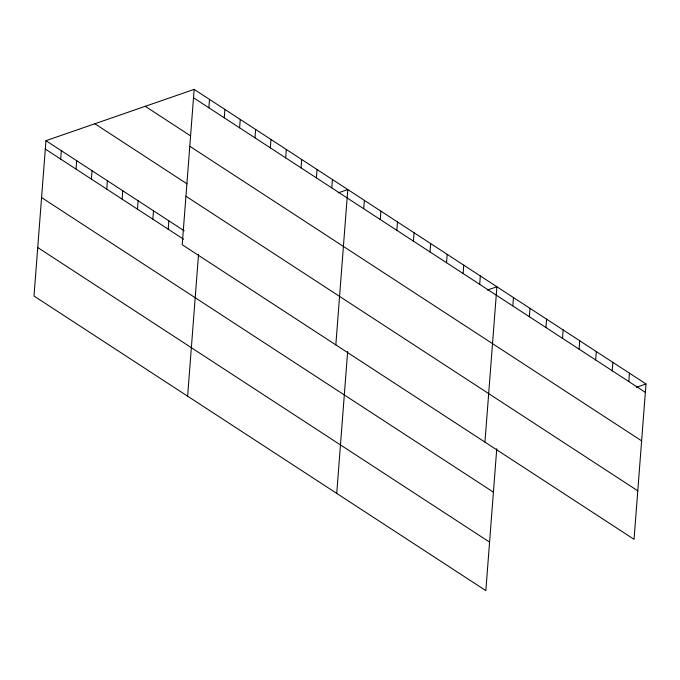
<?xml version="1.0" encoding="UTF-8"?>
<svg xmlns="http://www.w3.org/2000/svg" width="680" height="680" viewBox="0 0 680 680"><rect width="100%" height="100%" fill="white"/><g stroke="black" fill="none" stroke-linecap="round" stroke-linejoin="round"><path stroke-width="1.02" d="M194.157 89.386L182.206 244.724L634.049 539.317L646 383.971L194.157 89.386L45.951 140.683L34 296.029L485.843 590.614L496.757 448.706M60.673 159.086L61.319 150.705M76.032 169.099L76.678 160.718M91.392 179.112L92.038 170.731M106.76 189.133L107.406 180.752M122.119 199.146L122.766 190.766M137.479 209.159L138.125 200.779M152.847 219.181L153.493 210.8M168.206 229.194L168.852 220.813M208.879 107.78L209.525 99.399M187.629 396.185L198.543 254.277M224.238 117.802L224.884 109.412M239.606 127.814L240.252 119.433M254.966 137.828L255.612 129.446M270.325 147.849L270.971 139.459M285.694 157.862L286.339 149.481M301.053 167.875L301.699 159.494M316.412 177.896L317.058 169.516M331.78 187.909L332.426 179.529M335.835 344.887L347.786 189.542L338.198 192.865M336.736 493.399L347.65 351.492M363.707 208.726L364.352 200.345M380.273 219.529L380.919 211.148M396.839 230.333L397.486 221.952M413.414 241.136L414.052 232.747M429.981 251.931L430.627 243.55M446.548 262.735L447.193 254.354M463.114 273.538L463.76 265.157M479.68 284.342L480.327 275.952M484.942 442.102L496.893 286.756L487.305 290.079M512.813 305.94L513.46 297.56M529.38 316.744L530.026 308.363M545.946 327.548L546.592 319.166M562.521 338.342L563.159 329.962M579.088 349.146L579.734 340.765M595.654 359.95L596.3 351.569M612.221 370.753L612.867 362.372M628.788 381.556L629.433 373.167M636.412 387.294L646 383.971M193.519 97.767L645.354 392.351M145.256 106.309L190.485 135.805M189.788 146.26L641.623 440.852M94.86 123.751L187.034 183.855M185.938 196.231L637.781 490.815M45.951 140.683L184.212 230.826M45.305 149.065L183.575 239.215M41.573 197.566L493.416 492.15M37.731 247.528L489.575 542.121"/></g></svg>
